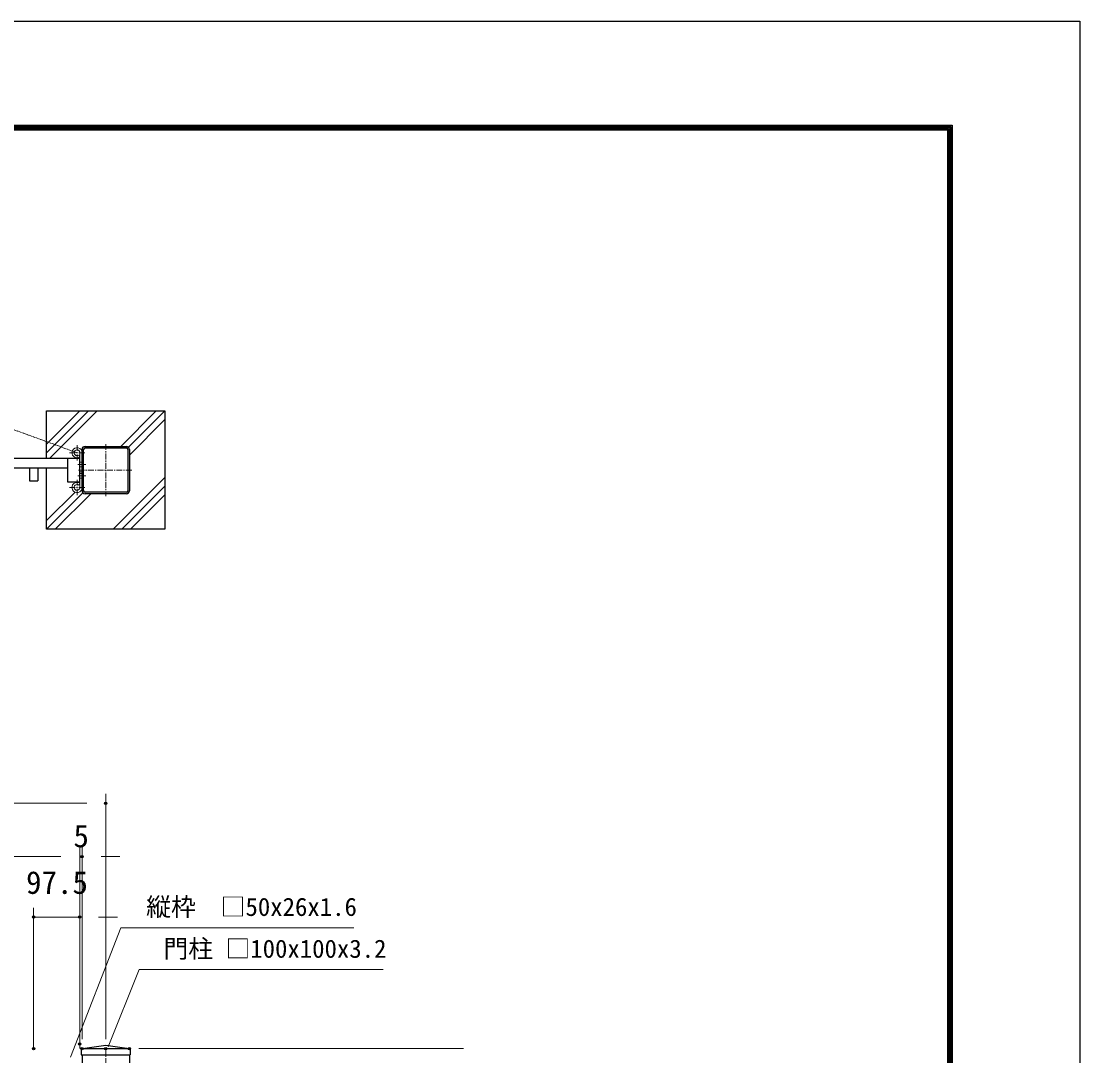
# Model space of a CAD drawing. Units: millimetres, scale not verified. Extents: x -4200 to 4200, y -2970 to 2970.
# Drawn here: x 1962 to 4200, y 782 to 2970 of the extents above; entities that cross this region are included whole.
import ezdxf
from ezdxf.enums import TextEntityAlignment as Align

# ---------------------------------------------------------------- set-up
doc = ezdxf.new("R2010")
doc.units = ezdxf.units.MM
doc.header["$LTSCALE"] = 10
doc.header["$PDMODE"] = 32
doc.header["$PDSIZE"] = 5
doc.linetypes.add('USER1', pattern=[2, 1.25, -0.25, 0.25, -0.25])
doc.linetypes.add('USER3', pattern=[1.25, 0.625, -0.125, 0.125, -0.125, 0.125, -0.125])
for name, color, linetype, lineweight in [('0-1_D-TTL', 7, 'Continuous', 25), ('0-2_D-STR-DIM', 7, 'Continuous', 13), ('0-5_D-STR1', 1, 'Continuous', 25), ('0-7_D-STR4', 7, 'Continuous', 25), ('0-8_D-STR3', 3, 'Continuous', 13), ('0-9_D-BMK', 2, 'USER1', 13), ('0-B_D-STR-TXT', 7, 'Continuous', 13)]:
    doc.layers.add(name, color=color, linetype=linetype, lineweight=lineweight)
doc.layers.add('0-4_DEFPOINTS', color=7, linetype='Continuous')
doc.styles.add('ＭＳ ゴシック', font='')
doc.styles.get('ＭＳ ゴシック').set_extended_font_data('MS Gothic')

msp = doc.modelspace()

# ---------------------------------------------------------------- linework, layer by layer
at = {"layer": '0-1_D-TTL', "color": 2}
msp.add_lwpolyline([(-4199.68, 2970.23), (4200.32, 2970.23), (4200.32, -2969.77), (-4199.68, -2969.77)], close=True, dxfattribs=at)
at = {"layer": '0-1_D-TTL'}
for points in [[(-3929.68, 2750.23), (3930.32, 2750.23), (3930.32, -2749.77), (-3929.68, -2749.77)], [(-3927.18, 2747.73), (3927.82, 2747.73), (3927.82, -2747.27), (-3927.18, -2747.27)], [(-3924.68, 2745.23), (3925.32, 2745.23), (3925.32, -2744.77), (-3924.68, -2744.77)], [(-3922.18, 2742.73), (3922.82, 2742.73), (3922.82, -2742.27), (-3922.18, -2742.27)], [(-3919.68, 2740.23), (3920.32, 2740.23), (3920.32, -2739.77), (-3919.68, -2739.77)]]:
    msp.add_lwpolyline(points, close=True, dxfattribs=at)
at = {"layer": '0-2_D-STR-DIM'}
for p, q in [((2140.33, 817.64), (2140.33, 1336.33)), ((70.33, 1316.33), (2100.33, 1316.33)), ((2085.33, 827.64), (2085.33, 1223.65)), ((2085.33, 797.64), (2085.33, 1223.65)), ((2090.33, 817.64), (2090.33, 1223.65)), ((2045.33, 1203.65), (1130.33, 1203.65)), ((2045.33, 1203.65), (2005.33, 1203.65)), ((2085.33, 1203.65), (2090.33, 1203.65)), ((2130.33, 1203.65), (2170.33, 1203.65)), ((1987.83, 797.64), (1987.83, 1095.67)), ((1987.83, 817.64), (1987.83, 1095.67)), ((1987.83, 1075.67), (2085.33, 1075.67)), ((2085.33, 797.64), (2085.33, 1095.67)), ((2125.33, 1075.67), (2165.33, 1075.67)), ((2210.33, 797.64), (2743.25, 797.64)), ((2210.33, 797.64), (2897.17, 797.64))]:
    msp.add_line(p, q, dxfattribs=at)
at = {"layer": '0-4_DEFPOINTS'}
for p in [(2140.33, 1316.33), (2090.33, 1203.65), (1987.83, 1075.67), (2085.33, 1075.67), (2085.33, 807.64), (1987.83, 797.64), (2090.33, 797.64), (2140.33, 797.64), (2190.33, 797.64)]:
    msp.add_point(p, dxfattribs=at)
at = {"layer": '0-5_D-STR1'}
for p, q in [((2090.33, 2064.59), (2090.33, 1984.29)), ((2090.33, 1977.39), (2090.33, 2064.59)), ((2093.53, 1977.39), (2093.53, 2064.59)), ((2096.73, 2070.99), (2183.93, 2070.99)), ((2096.73, 2067.79), (2183.93, 2067.79)), ((2187.13, 2064.59), (2187.13, 1977.39)), ((2190.33, 2064.59), (2190.33, 1977.39)), ((1116.33, 2045.99), (2085.33, 2045.99)), ((2059.33, 2045.99), (2059.33, 1995.99)), ((2085.33, 1995.99), (2085.33, 2045.99)), ((1116.33, 2025.99), (2059.33, 2025.99)), ((1978.83, 2025.99), (1978.83, 1997.99)), ((1996.83, 2025.99), (1996.83, 1997.99)), ((1978.83, 1997.99), (1996.83, 1997.99)), ((2059.33, 1995.99), (2085.33, 1995.99)), ((2183.93, 1974.19), (2096.73, 1974.19)), ((2183.93, 1970.99), (2096.73, 1970.99)), ((2088.33, 794.85), (2088.33, 784.64)), ((2088.33, 784.64), (2192.33, 784.64)), ((2090.33, 784.64), (2090.33, -772.36)), ((2091.11, 798.02), (2140.33, 804.64)), ((2092.33, 797.64), (2188.33, 797.64)), ((2140.33, 804.64), (2189.56, 798.02)), ((2190.33, 784.64), (2190.33, -772.36)), ((2192.33, 794.85), (2192.33, 784.64))]:
    msp.add_line(p, q, dxfattribs=at)
for centre, radius, start, end in [((2096.73, 2064.59), 6.4, 90, 180), ((2096.73, 2064.59), 3.2, 90, 180), ((2183.93, 2064.59), 6.4, 0, 90), ((2183.93, 2064.59), 3.2, 0, 90), ((2096.73, 1977.39), 6.4, 180, 270), ((2096.73, 1977.39), 3.2, 180, 270), ((2183.93, 1977.39), 6.4, 270, 0), ((2183.93, 1977.39), 3.2, 270, 0), ((2091.53, 794.85), 3.2, 97.6668, 180), ((2189.13, 794.85), 3.2, 0, 82.3332)]:
    msp.add_arc(centre, radius, start, end, dxfattribs=at)
at = {"layer": '0-7_D-STR4'}
for p, q in [((2015.33, 2145.99), (2265.33, 2145.99)), ((2015.33, 2075.74), (2085.58, 2145.99)), ((2015.33, 2057.35), (2103.97, 2145.99)), ((2015.33, 2045.99), (2015.33, 2145.99)), ((2022.35, 2045.99), (2122.35, 2145.99)), ((2171.95, 2070.99), (2246.95, 2145.99)), ((2190.33, 2052.6), (2265.33, 2127.6)), ((2015.33, 1895.99), (2015.33, 2025.99)), ((2156, 1895.99), (2265.33, 2005.32)), ((2015.33, 1895.99), (2092.21, 1972.86)), ((2015.78, 1914.82), (2075.42, 1974.46)), ((2033.72, 1895.99), (2108.72, 1970.99)), ((2174.38, 1895.99), (2265.33, 1986.94)), ((2192.77, 1895.99), (2265.33, 1968.55)), ((2265.33, 1895.99), (2015.33, 1895.99))]:
    msp.add_line(p, q, dxfattribs=at)
msp.add_lwpolyline([(2188.46, 2069.11), (2265.33, 2145.99), (2265.33, 1895.99)], dxfattribs=at)
at = {"layer": '0-8_D-STR3'}
for p, q in [((2085.83, 2048.97), (2083.23, 2052.64)), ((2085.83, 2057.69), (2085.83, 1984.29)), ((2090.33, 2037.99), (2085.83, 2037.99)), ((2090.33, 2027.99), (2085.83, 2027.99)), ((2090.33, 2017.24), (2085.83, 2017.24)), ((2085.83, 1993.01), (2083.23, 1989.34)), ((2090.33, 2013.99), (2085.83, 2013.99)), ((2090.33, 2003.99), (2085.83, 2003.99))]:
    msp.add_line(p, q, dxfattribs=at)
for centre, radius, start, end in [((2079.63, 2057.69), 10.7, 0, 305.41111), ((2079.63, 2057.69), 6.2, 0, 305.41111), ((2079.63, 1984.29), 10.7, 54.58889, 0), ((2079.63, 1984.29), 6.2, 54.58889, 0)]:
    msp.add_arc(centre, radius, start, end, dxfattribs=at)
at = {"layer": '0-9_D-BMK', "linetype": 'USER3'}
msp.add_line((2079.63, 2057.69), (1140.08, 2399.66), dxfattribs=at)
at = {"layer": '0-9_D-BMK'}
for p, q in [((2079.63, 2073.95), (2079.63, 2041.43)), ((2140.33, 2075.99), (2140.33, 1965.99)), ((2095.9, 2057.69), (2063.37, 2057.69)), ((2098.53, 2032.99), (2080.83, 2032.99)), ((2195.33, 2020.99), (2080.83, 2020.99)), ((2079.63, 1968.03), (2079.63, 2000.55)), ((2098.53, 2008.99), (2080.83, 2008.99)), ((2095.9, 1984.29), (2063.37, 1984.29)), ((2140.33, 797.64), (2140.33, -785.36))]:
    msp.add_line(p, q, dxfattribs=at)
at = {"layer": '0-B_D-STR-TXT'}
for points in [[(2664.86, 1053.38), (2172.32, 1053.38), (2066.18, 779.51)], [(2727.27, 964.83), (2211.37, 964.83), (2145.81, 801.65)]]:
    msp.add_lwpolyline(points, dxfattribs=at)

# ---------------------------------------------------------------- texts
at = {"layer": '0-2_D-STR-DIM', "style": 'ＭＳ ゴシック'}
for s, p in [('5', (2072.11, 1208.99)), ('97.5', (1971.86, 1110.42))]:
    msp.add_text(s, height=48.09, dxfattribs=at).set_placement(p, align=Align.BOTTOM_LEFT)
at = {"layer": '0-B_D-STR-TXT', "style": 'ＭＳ ゴシック'}
for s, p in [('縦枠\u3000□50x26x1.6', (2225.88, 1066.65)), ('門柱 □100x100x3.2', (2262.3, 978.1))]:
    msp.add_text(s, height=38.49, dxfattribs=at).set_placement(p, align=Align.BOTTOM_LEFT)

doc.saveas('drawing.dxf')
